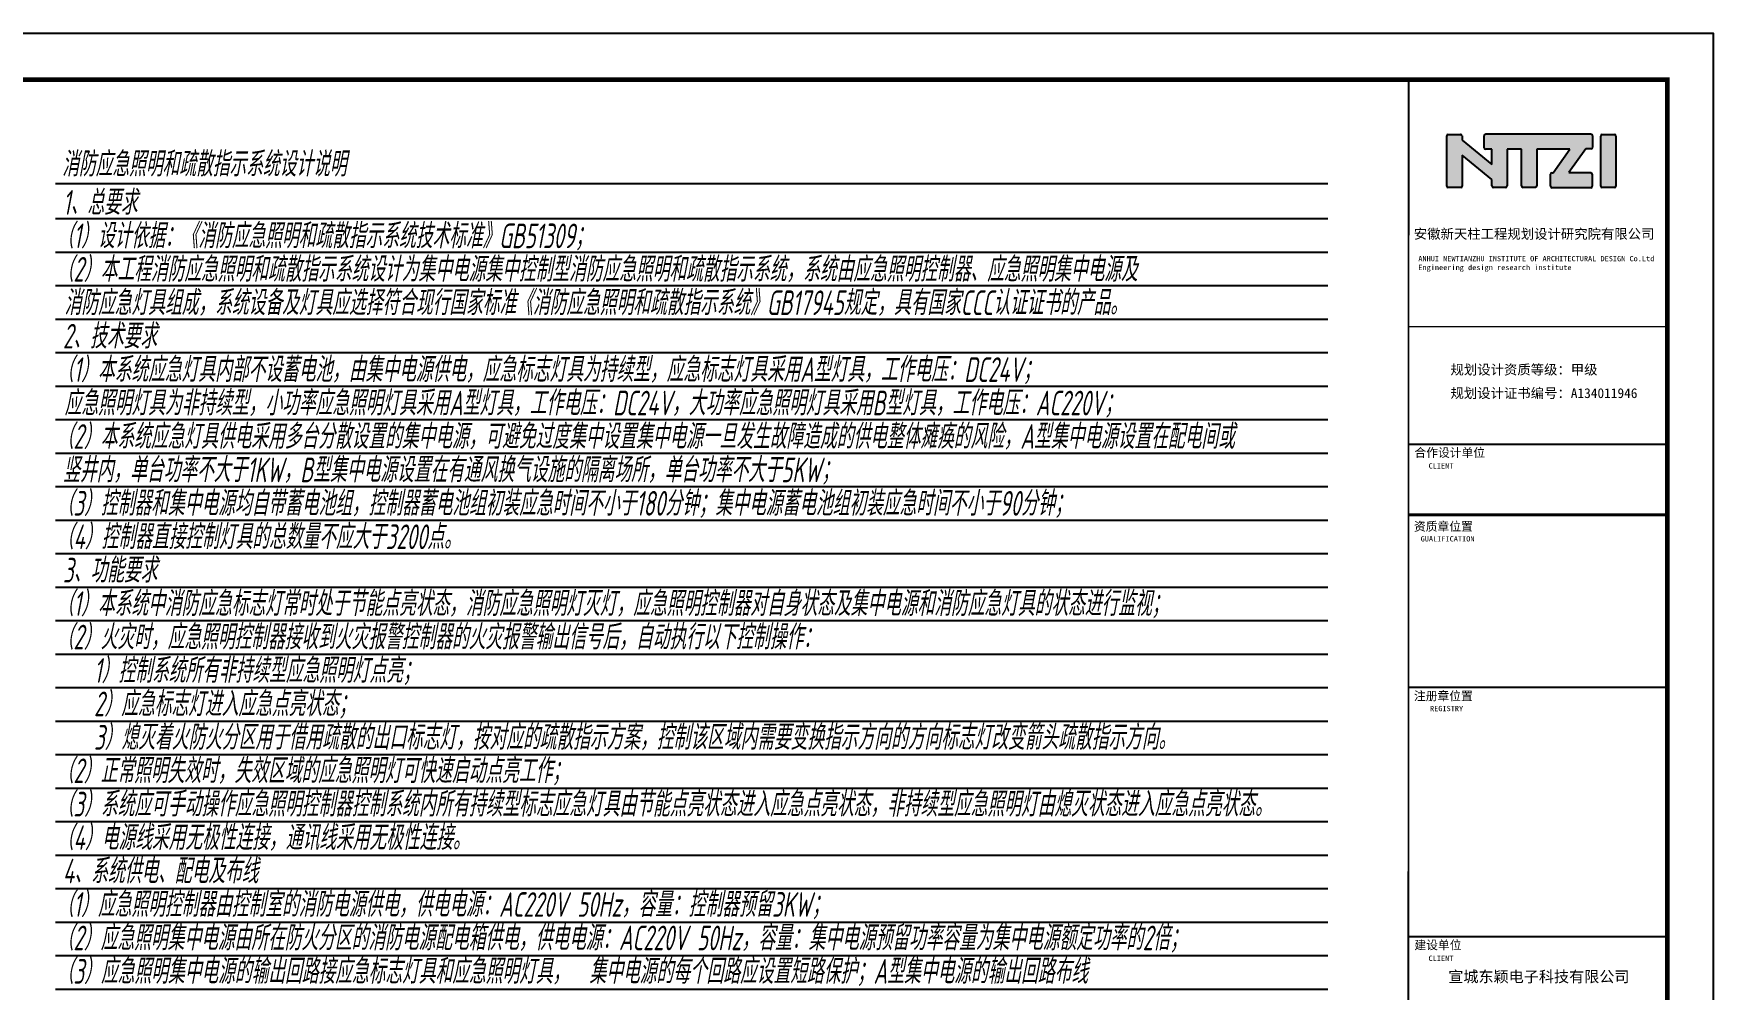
# Model space of a CAD drawing. Extents: x 4929870 to 5205508, y 4505833 to 4862647.
# Drawn here: x 5005630 to 5078470, y 4639588 to 4681045 of the extents above; entities that cross this region are included whole.
import ezdxf
from ezdxf.enums import TextEntityAlignment as Align

# ---------------------------------------------------------------- set-up
doc = ezdxf.new("R2010")
doc.units = 0
doc.header["$LTSCALE"] = 1000
doc.header["$MEASUREMENT"] = 0
doc.layers.get('0').update_dxf_attribs({"color": 4, "linetype": 'CONTINUOUS'})
for name, color, linetype in [('46', 7, 'CONTINUOUS'), ('MLB', 7, 'CONTINUOUS'), ('PUB_TEXT', 7, 'CONTINUOUS'), ('PUB_TITLE', 4, 'CONTINUOUS')]:
    doc.layers.add(name, color=color, linetype=linetype)
doc.styles.add('CHEN1', font='gbeitc.shx', dxfattribs={"width": 0.9, "height": 350, "bigfont": 'msi_fsx.shx'})
doc.styles.add('TQ', font='')
doc.styles.get('TQ').set_extended_font_data('SimSun')

msp = doc.modelspace()

# ---------------------------------------------------------------- hatches: boundary and pattern name
h = msp.add_hatch(color=256)
h.paths.add_polyline_path([(5067575, 4675765.9), (5068868.1, 4674708.7), (5068868.1, 4674434, 0.4142136), (5068932.1, 4674370), (5069458.4, 4674370, 0.4142136), (5069522.4, 4674434), (5069522.5, 4676031.9), (5070149.9, 4676031.8), (5070149.8, 4674436.5, 0.4142136), (5070213.8, 4674372.5), (5070753.8, 4674372.5, 0.4142136), (5070817.8, 4674436.5), (5070817.9, 4676031.5), (5072243.1, 4676031.4), (5071518.8, 4675009.1), (5071474.7, 4675009.1, 0.4142136), (5071410.7, 4674945.1), (5071410.6, 4674419.8, 0.4142136), (5071474.6, 4674355.8), (5073155.2, 4674355.7, 0.4142136), (5073219.2, 4674419.7), (5073219.2, 4674949.3, 0.4142136), (5073155.2, 4675013.3), (5072194.8, 4675013.4), (5072943.9, 4676041.2), (5073156.8, 4676041.1, 0.4142136), (5073220.8, 4676105.1), (5073220.8, 4676626.1, 0.4142136), (5073156.8, 4676690.1), (5068599.8, 4676690.4, 0.4142136), (5068535.8, 4676626.4), (5068535.7, 4676093.3, 0.4142136), (5068599.7, 4676029.3), (5068861.9, 4676029.2), (5068861.8, 4675372.9), (5067571.5, 4676427), (5067571.9, 4676604, 0.4148904), (5067507.9, 4676668.2), (5066971.9, 4676668.2, 0.4142136), (5066907.9, 4676604.2), (5066907.8, 4674429.7, 0.4142136), (5066971.8, 4674365.7), (5067510.9, 4674365.7, 0.4142136), (5067574.9, 4674429.6)])
h.paths.add_polyline_path([(5073583.2, 4674433.8, 0.4142136), (5073647.2, 4674369.8), (5074182, 4674369.8, 0.4142136), (5074246, 4674433.8), (5074246.2, 4676601.7, 0.4142136), (5074182.2, 4676665.7), (5073647.3, 4676665.8, 0.4142136), (5073583.3, 4676601.8)])

# ---------------------------------------------------------------- linework, layer by layer
for p, q in [((5066907.8, 4674429.7, 0), (5066907.9, 4676604.2, 0)), ((5066971.9, 4676668.2, 0), (5067507.9, 4676668.2, 0)), ((5067571.9, 4676604, 0), (5067571.5, 4676427, 0)), ((5067571.5, 4676427, 0), (5068861.8, 4675372.9, 0)), ((5068535.7, 4676093.3, 0), (5068535.8, 4676626.4, 0)), ((5068599.8, 4676690.4, 0), (5073156.8, 4676690.1, 0)), ((5073220.8, 4676626.1, 0), (5073220.8, 4676105.1, 0)), ((5073583.2, 4674433.8, 0), (5073583.3, 4676601.8, 0)), ((5073647.3, 4676665.8, 0), (5074182.2, 4676665.7, 0)), ((5074246.2, 4676601.7, 0), (5074246, 4674433.8, 0)), ((5067575, 4675765.9, 0), (5067574.9, 4674429.6, 0)), ((5068868.1, 4674708.7, 0), (5067575, 4675765.9, 0)), ((5068861.9, 4676029.2, 0), (5068599.7, 4676029.3, 0)), ((5068861.8, 4675372.9, 0), (5068861.9, 4676029.2, 0)), ((5069522.5, 4676031.9, 0), (5069522.4, 4674434, 0)), ((5070149.9, 4676031.8, 0), (5069522.5, 4676031.9, 0)), ((5070149.8, 4674436.5, 0), (5070149.9, 4676031.8, 0)), ((5070817.9, 4676031.5, 0), (5070817.8, 4674436.5, 0)), ((5072243.1, 4676031.4, 0), (5070817.9, 4676031.5, 0)), ((5071518.8, 4675009.1, 0), (5072243.1, 4676031.4, 0)), ((5072943.9, 4676041.2, 0), (5072194.8, 4675013.4, 0)), ((5073156.8, 4676041.1, 0), (5072943.9, 4676041.2, 0)), ((5071410.6, 4674419.8, 0), (5071410.7, 4674945.1, 0)), ((5071474.7, 4675009.1, 0), (5071518.8, 4675009.1, 0)), ((5072194.8, 4675013.4, 0), (5073155.2, 4675013.3, 0)), ((5073219.2, 4674949.3, 0), (5073219.2, 4674419.7, 0)), ((5067510.9, 4674365.7, 0), (5066971.8, 4674365.7, 0)), ((5068868.1, 4674434, 0), (5068868.1, 4674708.7, 0)), ((5069458.4, 4674370, 0), (5068932.1, 4674370, 0)), ((5070753.8, 4674372.5, 0), (5070213.8, 4674372.5, 0)), ((5073155.2, 4674355.7, 0), (5071474.6, 4674355.8, 0)), ((5074182, 4674369.8, 0), (5073647.2, 4674369.8, 0))]:
    msp.add_line(p, q)
at = {"color": 7}
for p, q in [((5006580.5, 4674548.3), (5061746, 4674548.3)), ((5006580.5, 4673017.2), (5061746, 4673017.2)), ((5006580.5, 4671564.3), (5061746, 4671564.4)), ((5006580.5, 4670111.5), (5061746, 4670111.5))]:
    msp.add_line(p, q, dxfattribs=at)
for centre, start, end in [((5066971.9, 4676604.2), 89.996443, 179.996443), ((5067507.9, 4676604.2), 359.864076, 89.996443), ((5068599.8, 4676626.4), 89.996443, 179.996443), ((5073156.8, 4676626.1), 359.996443, 89.996443), ((5073647.3, 4676601.8), 89.996443, 179.996443), ((5074182.2, 4676601.7), 359.996443, 89.996443), ((5068599.7, 4676093.3), 179.996443, 269.996443), ((5073156.8, 4676105.1), 269.996443, 359.996443), ((5071474.7, 4674945.1), 89.996443, 179.996443), ((5073155.2, 4674949.3), 359.996443, 89.996443), ((5066971.8, 4674429.7), 179.996443, 269.996443), ((5067510.9, 4674429.7), 269.996443, 359.996443), ((5068932.1, 4674434), 179.996443, 269.996443), ((5069458.4, 4674434), 269.996443, 359.996443), ((5070213.8, 4674436.5), 179.996443, 269.996443), ((5070753.8, 4674436.5), 269.996443, 359.996443), ((5071474.6, 4674419.8), 179.996443, 269.996443), ((5073155.2, 4674419.7), 269.996443, 359.996443), ((5073647.2, 4674433.8), 179.996443, 269.996443), ((5074182, 4674433.8), 269.996443, 359.996443)]:
    msp.add_arc(centre, 64, start, end)
at = {"layer": 'MLB', "color": 7}
for p, q in [((5006580.5, 4668658.6), (5061746, 4668658.7)), ((5006580.5, 4667205.8), (5061746, 4667205.8)), ((5006580.5, 4665752.9), (5061746, 4665752.9)), ((5006580.5, 4664300.1), (5061746, 4664300.1)), ((5006580.5, 4662847.2), (5061746, 4662847.2)), ((5006580.5, 4661394.3), (5061746, 4661394.4)), ((5006580.5, 4659941.5), (5061746, 4659941.5)), ((5006580.5, 4658488.6), (5061746, 4658488.7)), ((5006580.5, 4657035.8), (5061746, 4657035.8)), ((5006580.5, 4655582.9), (5061746, 4655582.9)), ((5006580.5, 4654130), (5061746, 4654130.1)), ((5006580.5, 4652677.2), (5061746, 4652677.2)), ((5006580.5, 4651224.3), (5061746, 4651224.4)), ((5006580.5, 4649771.5), (5061746, 4649771.5)), ((5006580.5, 4648318.6), (5061746, 4648318.7)), ((5006580.5, 4646865.8), (5061746, 4646865.8)), ((5006580.5, 4645412.9), (5061746, 4645412.9)), ((5006580.5, 4643960), (5061746, 4643960.1)), ((5006580.5, 4642507.2), (5061746, 4642507.2)), ((5006580.5, 4641054.3), (5061746, 4641054.4)), ((5006580.5, 4639601.5), (5061746, 4639601.5))]:
    msp.add_line(p, q, dxfattribs=at)
at = {"layer": 'PUB_TEXT'}
for q in [(5074993.4, 4679045), (5076465.1, 4677985.9)]:
    msp.add_line((5076465.1, 4679045), q, dxfattribs=at)
at = {"layer": 'PUB_TITLE'}
for p, q in [((5046665.1, 4679045), (5035445.1, 4679045)), ((5076465.1, 4679045), (5065245.1, 4679045))]:
    msp.add_line(p, q, dxfattribs=at)
at = {"layer": 'PUB_TITLE', "lineweight": 40}
msp.add_line((5065243.9, 4660174.1, 0), (5076463.8, 4660173.4, 0), dxfattribs=at)
at = {"layer": 'PUB_TITLE'}
msp.add_lwpolyline([(4929870.1, 4597044.5), (5078470.1, 4597044.5), (5078470.1, 4681044.5), (4929870.1, 4681044.5)], close=True, dxfattribs=at)
at = {"layer": 'PUB_TITLE', "const_width": 200}
msp.add_lwpolyline([(4934870.1, 4599044.5), (5076470.1, 4599044.5), (5076470.1, 4679044.5), (4934870.1, 4679044.5)], close=True, dxfattribs=at)
at = {"layer": 'PUB_TITLE', "lineweight": 40}
for points, const_width in [([(5065250, 4679044.5), (5065245, 4599045)], 85), ([(5065250, 4679044.5), (5065245, 4599045)], 85), ([(5065249.3, 4668334.6), (5076469.3, 4668333.9)], 51), ([(5065249, 4663234.6), (5076469, 4663233.9)], 85), ([(5065248.8, 4660174.6), (5076468.8, 4660173.9)], 85), ([(5065243.4, 4652694.1), (5076463.3, 4652693.4)], 85), ([(5065247.7, 4641878.6), (5076467.6, 4641877.9)], 85)]:
    msp.add_lwpolyline(points, dxfattribs=dict(at, const_width=const_width))

# ---------------------------------------------------------------- texts
at = {"layer": '46', "linetype": 'Continuous', "style": 'TQ'}
msp.add_text('宣城东颖电子科技有限公司', height=479.997, rotation=359.996443, dxfattribs=at).set_placement((5070901.6, 4639901.7, 0), align=Align.CENTER)
at = {"layer": 'MLB', "color": 7, "style": 'CHEN1', "width": 0.714}
for s, p in [('消防应急照明和疏散指示系统设计说明', (5006857.6, 4674848.9)), ('1、总要求', (5006901, 4673186.2)), ('（1）设计依据：《消防应急照明和疏散指示系统技术标准》GB51309；', (5006633.4, 4671736.2)), ('（2）本工程消防应急照明和疏散指示系统设计为集中电源集中控制型消防应急照明和疏散指示系统，系统由应急照明控制器、应急照明集中电源及', (5006633.4, 4670286.2)), ('消防应急灯具组成，系统设备及灯具应选择符合现行国家标准《消防应急照明和疏散指示系统》GB17945规定，具有国家CCC认证证书的产品。', (5006963.9, 4668836.2)), ('2、技术要求', (5006901, 4667386.1)), ('（1）本系统应急灯具内部不设蓄电池，由集中电源供电，应急标志灯具为持续型，应急标志灯具采用A型灯具，工作电压：DC24V；', (5006633.4, 4665936.1)), ('应急照明灯具为非持续型，小功率应急照明灯具采用A型灯具，工作电压：DC24V，大功率应急照明灯具采用B型灯具，工作电压：AC220V；', (5006963.9, 4664486.1)), ('（2）本系统应急灯具供电采用多台分散设置的集中电源，可避免过度集中设置集中电源一旦发生故障造成的供电整体瘫痪的风险，A型集中电源设置在配电间或', (5006633.4, 4663036)), ('竖井内，单台功率不大于1KW，B型集中电源设置在有通风换气设施的隔离场所，单台功率不大于5KW；', (5006901, 4661586)), ('（3）控制器和集中电源均自带蓄电池组，控制器蓄电池组初装应急时间不小于180分钟；集中电源蓄电池组初装应急时间不小于90分钟；', (5006633.4, 4660136)), ('（4）控制器直接控制灯具的总数量不应大于3200点。', (5006633.4, 4658685.9)), ('3、功能要求', (5006901, 4657235.9)), ('（1）本系统中消防应急标志灯常时处于节能点亮状态，消防应急照明灯灭灯，应急照明控制器对自身状态及集中电源和消防应急灯具的状态进行监视；', (5006633.4, 4655785.9)), ('（2）火灾时，应急照明控制器接收到火灾报警控制器的火灾报警输出信号后，自动执行以下控制操作：', (5006633.4, 4654335.9)), ('   1）控制系统所有非持续型应急照明灯点亮；', (5007008.8, 4652885.8)), ('   2）应急标志灯进入应急点亮状态；', (5007008.8, 4651435.8)), ('   3）熄灭着火防火分区用于借用疏散的出口标志灯，按对应的疏散指示方案，控制该区域内需要变换指示方向的方向标志灯改变箭头疏散指示方向。', (5007008.8, 4649985.8)), ('（2）正常照明失效时，失效区域的应急照明灯可快速启动点亮工作；', (5006633.4, 4648535.7)), ('（3）系统应可手动操作应急照明控制器控制系统内所有持续型标志应急灯具由节能点亮状态进入应急点亮状态，非持续型应急照明灯由熄灭状态进入应急点亮状态。', (5006633.4, 4647085.7)), ('（4）电源线采用无极性连接，通讯线采用无极性连接。', (5006633.4, 4645635.7)), ('4、系统供电、配电及布线', (5006901, 4644185.6)), ('（1）应急照明控制器由控制室的消防电源供电，供电电源：AC220V 50Hz，容量：控制器预留3KW；', (5006633.4, 4642735.6)), ('（2）应急照明集中电源由所在防火分区的消防电源配电箱供电，供电电源：AC220V 50Hz，容量：集中电源预留功率容量为集中电源额定功率的2倍；', (5006633.4, 4641285.6)), ('（3）应急照明集中电源的输出回路接应急标志灯具和应急照明灯具，', (5006633.4, 4639835.6)), ('集中电源的每个回路应设置短路保护；A型集中电源的输出回路布线', (5029722, 4639835.6))]:
    msp.add_text(s, height=1069.2, dxfattribs=at).set_placement(p)
at = {"layer": 'PUB_TEXT', "char_height": 424.998, "attachment_point": 1, "rotation": 359.996443, "style": 'TQ'}
for s, insert in [('安徽新天柱工程规划设计研究院有限公司 ', (5065477.9, 4672570.2)), ('规划设计资质等级：甲级', (5067069.1, 4666682.5)), ('规划设计证书编号：A134011946', (5067069.1, 4665662.5))]:
    msp.add_mtext(s, dxfattribs=dict(at, insert=insert))
at = {"layer": 'PUB_TEXT', "attachment_point": 1, "rotation": 359.996443, "style": 'TQ'}
for s, insert, char_height, width in [('ANHUI NEWTIANZHU INSTITUTE OF ARCHITECTURAL DESIGN Co.Ltd\\PEngineering design research institute', (5065674.3, 4671399.7), 229.499, 10514.648), ('合作设计单位', (5065508, 4663054.9), 374, 3498.5), ('CLIENT', (5066120.1, 4662408.9), 229.5, 4799.073), ('资质章位置', (5065486.3, 4659851.5), 374, 4249.976), ('GUALIFICATION', (5065775.3, 4659246.2), 229.499, 5361.77), ('注册章位置', (5065485.8, 4652501), 374, 3059.983), ('REGISTRY', (5066182.9, 4651884.7), 229.5, 4799.073), ('建设单位', (5065506.6, 4641698.9), 374, 2223.587), ('CLIENT', (5066118.7, 4641052.9), 229.5, 4799.073)]:
    msp.add_mtext(s, dxfattribs=dict(at, insert=insert, char_height=char_height, width=width))

doc.saveas('drawing.dxf')
